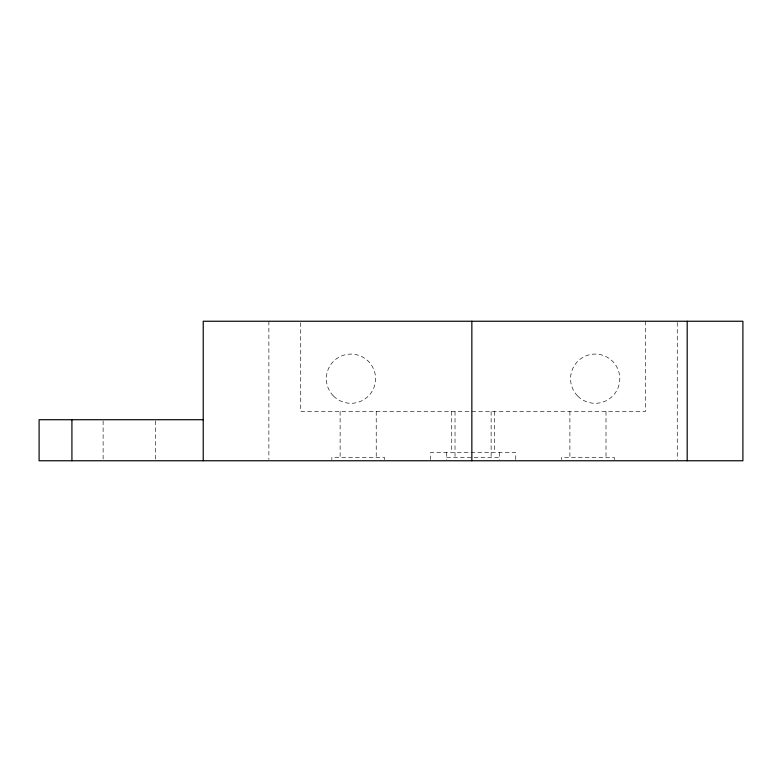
<?xml version="1.0" encoding="UTF-8"?>
<svg xmlns="http://www.w3.org/2000/svg" width="782" height="782" viewBox="0 0 782 782"><rect width="100%" height="100%" fill="white"/><g stroke="black" fill="none" stroke-linecap="round" stroke-linejoin="round"><path stroke-width="0.59" stroke-dasharray="3.91 2.93" d="M446.737 457.47L499.395 457.47M677.251 322.458L677.251 459.542M645.404 321.246L645.404 411.518L300.728 411.518L300.728 321.246M614.29 459.66L614.29 457.47L561.623 457.47L561.623 459.66M606.011 411.518L606.011 457.47M569.902 411.518L569.902 457.47M515.739 459.581L515.739 452.553L430.393 452.553L430.393 459.581M499.395 452.553L499.395 459.66M494.4 411.518L494.4 452.553M491.125 411.518L491.125 457.47M455.016 411.518L455.016 457.47M451.732 411.518L451.732 452.553M446.737 452.553L446.737 459.66M384.509 459.66L384.509 457.47L331.842 457.47L331.842 459.66M376.23 411.518L376.23 457.47M340.121 411.518L340.121 457.47M268.881 321.246L268.881 459.542M155.638 420.931L155.638 460.754M103.116 420.931L103.116 460.754M577.771 396.103A24.623 24.623 0 0 0 618.963 385.067A24.623 24.623 0 0 0 588.807 354.911A24.623 24.623 0 0 0 577.771 396.103M333.543 396.103A24.623 24.623 0 0 0 374.734 385.067A24.623 24.623 0 0 0 344.579 354.911A24.623 24.623 0 0 0 333.543 396.103"/><path stroke-width="1.17" d="M203.232 419.719L39.1 419.719L39.1 460.754L742.9 460.754L742.9 321.246L203.232 321.246L203.232 460.754M687.192 321.246L687.192 460.754M471.849 321.246L471.849 460.754M71.924 419.719L71.924 460.754"/></g></svg>
